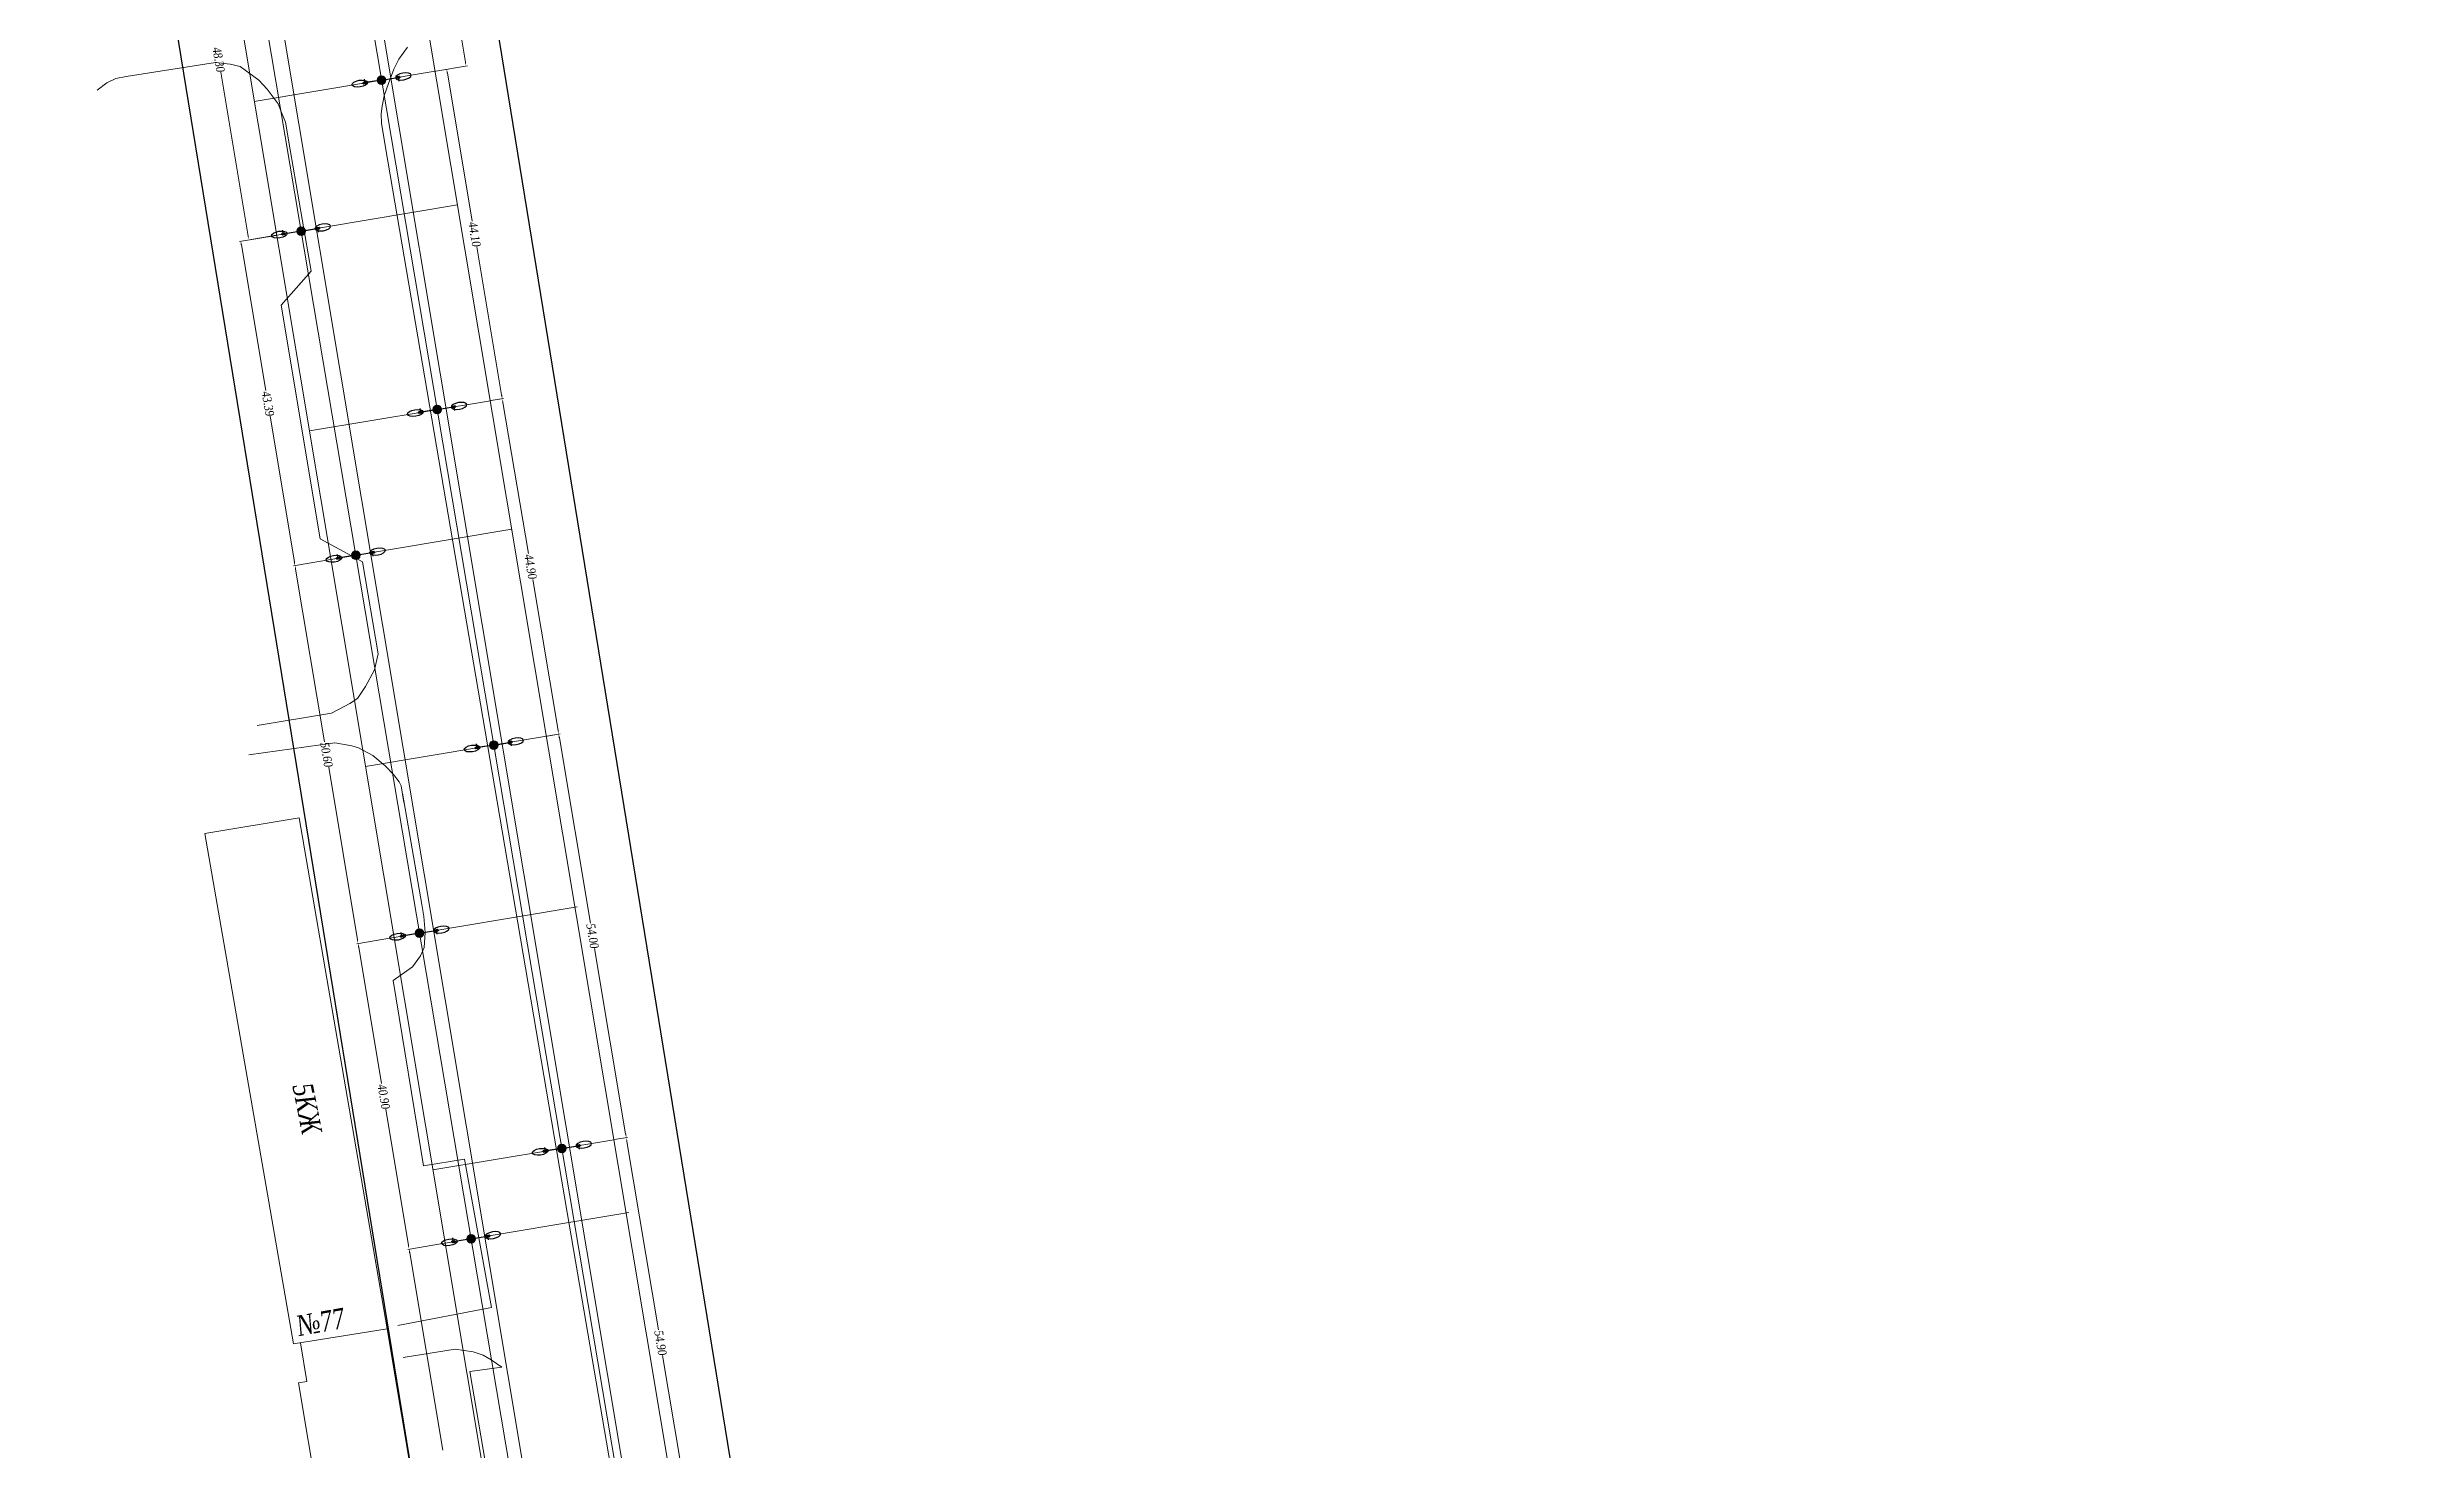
# Model space of a CAD drawing. Extents: x 2474 to 3317, y 1800 to 4862.
# Drawn here: x 2810.6 to 3123.2, y 3234.9 to 3420.2 of the extents above; entities that cross this region are included whole.
import ezdxf

# ---------------------------------------------------------------- set-up
doc = ezdxf.new("R2010")
doc.units = 0
doc.header["$MEASUREMENT"] = 0
for name, color, linetype in [('_МЕЖЕВОЙ_П-ЗУ_НОВЫЕ', 7, 'Continuous'), ('DLXLUM01', 2, 'Continuous'), ('DLXLUM02', 4, 'Continuous'), ('DLXLUMEX', 2, 'Continuous'), ('DLXSCENE', 7, 'Continuous')]:
    doc.layers.add(name, color=color, linetype=linetype)
doc.layers.add('ОСВЕЩЕНИЕ', color=7, linetype='Continuous', lineweight=15)
doc.layers.add('ситуация', color=7, linetype='Continuous', lineweight=15)
doc.styles.add('стиль2', font='times.ttf', dxfattribs={"width": 0.85, "oblique": 5, "height": 1.15})

# ---------------------------------------------------------------- blocks, each defined once
blk = doc.blocks.new('*U40')
for p, q in [((0.25, 0.13), (-0.28, 0.04)), ((-0.28, 0.04), (0.25, 0.13)), ((-0.25, 0.05), (-0.28, 0.04)), ((-0.28, 0.04), (-0.25, 0.05)), ((-0.28, 0.04), (-0.25, -0.13)), ((-0.25, -0.13), (-0.28, 0.04)), ((0.28, 0.13), (-0.25, 0.05)), ((-0.25, 0.05), (0.28, 0.13)), ((-0.25, 0.05), (-0.22, -0.12)), ((-0.22, -0.12), (-0.25, 0.05)), ((0.28, -0.04), (0.25, 0.13)), ((0.25, 0.13), (0.28, 0.13)), ((0.28, 0.13), (0.25, 0.13)), ((0.25, 0.13), (0.28, -0.04)), ((0.31, -0.04), (0.28, 0.13)), ((0.28, 0.13), (0.31, -0.04)), ((-0.25, -0.13), (0.28, -0.04)), ((0.28, -0.04), (-0.25, -0.13)), ((-0.25, -0.13), (-0.22, -0.12)), ((-0.22, -0.12), (-0.25, -0.13)), ((-0.22, -0.12), (0.31, -0.04)), ((0.31, -0.04), (-0.22, -0.12)), ((0.28, -0.04), (0.31, -0.04)), ((0.31, -0.04), (0.28, -0.04))]:
    blk.add_line(p, q)
at = {"color": 1}
blk.add_line((0.03, 0), (0.11, -0.49), dxfattribs=at)
at = {"layer": 'DLXLUMEX', "color": 7}
blk.add_text('1', height=0.1, dxfattribs=at).set_placement((0, 0))
blk = doc.blocks.new('*U41')
for p, q in [((0.12, 0.11), (-0.23, 0.05)), ((-0.23, 0.05), (0.12, 0.11)), ((-0.23, 0.05), (-0.2, -0.12)), ((-0.19, 0.05), (-0.23, 0.05)), ((-0.23, 0.05), (-0.19, 0.05)), ((-0.2, -0.12), (-0.23, 0.05)), ((0.16, 0.11), (-0.19, 0.05)), ((-0.19, 0.05), (0.16, 0.11)), ((-0.19, 0.05), (-0.16, -0.11)), ((-0.16, -0.11), (-0.19, 0.05)), ((0.16, 0.11), (0.12, 0.11)), ((0.12, 0.11), (0.16, 0.11)), ((0.15, -0.06), (0.12, 0.11)), ((0.12, 0.11), (0.15, -0.06)), ((0.19, -0.05), (0.16, 0.11)), ((0.16, 0.11), (0.19, -0.05)), ((-0.2, -0.12), (0.15, -0.06)), ((0.15, -0.06), (-0.2, -0.12)), ((-0.16, -0.11), (-0.2, -0.12)), ((-0.2, -0.12), (-0.16, -0.11)), ((-0.16, -0.11), (0.19, -0.05)), ((0.19, -0.05), (-0.16, -0.11)), ((0.15, -0.06), (0.19, -0.05)), ((0.19, -0.05), (0.15, -0.06))]:
    blk.add_line(p, q)
at = {"color": 1}
blk.add_line((-0.04, -0.01), (-0.12, 0.49), dxfattribs=at)
at = {"layer": 'DLXLUMEX', "color": 7}
blk.add_text('2', height=0.1, dxfattribs=at).set_placement((0, 0))
blk = doc.blocks.new('*U42')
for p, q in [((0.16, 0.11), (-0.19, 0.06)), ((-0.19, 0.06), (0.16, 0.11)), ((-0.19, 0.06), (-0.16, -0.11)), ((-0.15, 0.06), (-0.19, 0.06)), ((-0.16, -0.11), (-0.19, 0.06)), ((-0.19, 0.06), (-0.15, 0.06)), ((0.2, 0.12), (-0.15, 0.06)), ((-0.15, 0.06), (0.2, 0.12)), ((-0.15, 0.06), (-0.12, -0.11)), ((-0.12, -0.11), (-0.15, 0.06)), ((0.16, 0.11), (0.2, 0.12)), ((0.2, 0.12), (0.16, 0.11)), ((0.19, -0.06), (0.16, 0.11)), ((0.16, 0.11), (0.19, -0.06)), ((0.23, -0.05), (0.2, 0.12)), ((0.2, 0.12), (0.23, -0.05)), ((-0.16, -0.11), (0.19, -0.06)), ((0.19, -0.06), (-0.16, -0.11)), ((-0.16, -0.11), (-0.12, -0.11)), ((-0.12, -0.11), (-0.16, -0.11)), ((-0.12, -0.11), (0.23, -0.05)), ((0.23, -0.05), (-0.12, -0.11)), ((0.19, -0.06), (0.23, -0.05)), ((0.23, -0.05), (0.19, -0.06))]:
    blk.add_line(p, q)
at = {"color": 1}
blk.add_line((0.04, 0.01), (0.12, -0.49), dxfattribs=at)
at = {"layer": 'DLXLUMEX', "color": 7}
blk.add_text('2', height=0.1, dxfattribs=at).set_placement((0, 0))
blk = doc.blocks.new('*U43')
for p, q in [((0.22, 0.12), (-0.31, 0.03)), ((-0.31, 0.03), (0.22, 0.12)), ((-0.28, 0.04), (-0.31, 0.03)), ((-0.31, 0.03), (-0.28, 0.04)), ((-0.31, 0.03), (-0.28, -0.13)), ((-0.28, -0.13), (-0.31, 0.03)), ((0.25, 0.13), (-0.28, 0.04)), ((-0.28, 0.04), (0.25, 0.13)), ((-0.28, 0.04), (-0.25, -0.13)), ((-0.25, -0.13), (-0.28, 0.04)), ((0.25, 0.13), (0.22, 0.12)), ((0.22, 0.12), (0.25, 0.13)), ((0.25, -0.04), (0.22, 0.12)), ((0.22, 0.12), (0.25, -0.04)), ((0.28, -0.04), (0.25, 0.13)), ((0.25, 0.13), (0.28, -0.04)), ((-0.28, -0.13), (0.25, -0.04)), ((0.25, -0.04), (-0.28, -0.13)), ((-0.25, -0.13), (-0.28, -0.13)), ((-0.28, -0.13), (-0.25, -0.13)), ((-0.25, -0.13), (0.28, -0.04)), ((0.28, -0.04), (-0.25, -0.13)), ((0.25, -0.04), (0.28, -0.04)), ((0.28, -0.04), (0.25, -0.04))]:
    blk.add_line(p, q)
at = {"color": 1}
blk.add_line((-0.03, -0.01), (-0.11, 0.49), dxfattribs=at)
at = {"layer": 'DLXLUMEX', "color": 7}
blk.add_text('1', height=0.1, dxfattribs=at).set_placement((0, 0))
blk = doc.blocks.new('*U44')
for p, q in [((0.24, 0.12), (-0.27, 0.04)), ((-0.27, 0.04), (0.24, 0.12)), ((-0.23, 0.05), (-0.27, 0.04)), ((-0.27, 0.04), (-0.23, 0.05)), ((-0.27, 0.04), (-0.24, -0.12)), ((-0.24, -0.12), (-0.27, 0.04)), ((0.28, 0.13), (-0.23, 0.05)), ((-0.23, 0.05), (0.28, 0.13)), ((-0.23, 0.05), (-0.21, -0.12)), ((-0.21, -0.12), (-0.23, 0.05)), ((0.24, 0.12), (0.28, 0.13)), ((0.28, 0.13), (0.24, 0.12)), ((0.27, -0.04), (0.24, 0.12)), ((0.24, 0.12), (0.27, -0.04)), ((0.31, -0.04), (0.28, 0.13)), ((0.28, 0.13), (0.31, -0.04)), ((-0.24, -0.12), (0.27, -0.04)), ((0.27, -0.04), (-0.24, -0.12)), ((-0.24, -0.12), (-0.21, -0.12)), ((-0.21, -0.12), (-0.24, -0.12)), ((-0.21, -0.12), (0.31, -0.04)), ((0.31, -0.04), (-0.21, -0.12)), ((0.27, -0.04), (0.31, -0.04)), ((0.31, -0.04), (0.27, -0.04))]:
    blk.add_line(p, q)
at = {"color": 1}
blk.add_line((0.04, 0.01), (0.12, -0.49), dxfattribs=at)
at = {"layer": 'DLXLUMEX', "color": 7}
blk.add_text('1', height=0.1, dxfattribs=at).set_placement((0, 0))
blk = doc.blocks.new('*U46')
for p, q in [((0.12, 0.11), (-0.23, 0.05)), ((-0.23, 0.05), (0.12, 0.11)), ((-0.19, 0.05), (-0.23, 0.05)), ((-0.23, 0.05), (-0.2, -0.12)), ((-0.23, 0.05), (-0.19, 0.05)), ((-0.2, -0.12), (-0.23, 0.05)), ((0.16, 0.11), (-0.19, 0.05)), ((-0.19, 0.05), (0.16, 0.11)), ((-0.19, 0.05), (-0.16, -0.11)), ((-0.16, -0.11), (-0.19, 0.05)), ((0.16, 0.11), (0.12, 0.11)), ((0.12, 0.11), (0.16, 0.11)), ((0.15, -0.06), (0.12, 0.11)), ((0.12, 0.11), (0.15, -0.06)), ((0.19, -0.05), (0.16, 0.11)), ((0.16, 0.11), (0.19, -0.05)), ((-0.2, -0.12), (0.15, -0.06)), ((0.15, -0.06), (-0.2, -0.12)), ((-0.16, -0.11), (-0.2, -0.12)), ((-0.2, -0.12), (-0.16, -0.11)), ((-0.16, -0.11), (0.19, -0.05)), ((0.19, -0.05), (-0.16, -0.11)), ((0.15, -0.06), (0.19, -0.05)), ((0.19, -0.05), (0.15, -0.06))]:
    blk.add_line(p, q)
at = {"color": 1}
blk.add_line((-0.04, -0.01), (-0.12, 0.49), dxfattribs=at)
at = {"layer": 'DLXLUMEX', "color": 7}
blk.add_text('2', height=0.1, dxfattribs=at).set_placement((0, 0))
blk = doc.blocks.new('*U47')
for p, q in [((0.16, 0.11), (-0.19, 0.06)), ((-0.19, 0.06), (0.16, 0.11)), ((-0.19, 0.06), (-0.16, -0.11)), ((-0.15, 0.06), (-0.19, 0.06)), ((-0.16, -0.11), (-0.19, 0.06)), ((-0.19, 0.06), (-0.15, 0.06)), ((0.2, 0.12), (-0.15, 0.06)), ((-0.15, 0.06), (0.2, 0.12)), ((-0.15, 0.06), (-0.12, -0.11)), ((-0.12, -0.11), (-0.15, 0.06)), ((0.16, 0.11), (0.2, 0.12)), ((0.2, 0.12), (0.16, 0.11)), ((0.19, -0.06), (0.16, 0.11)), ((0.16, 0.11), (0.19, -0.06)), ((0.23, -0.05), (0.2, 0.12)), ((0.2, 0.12), (0.23, -0.05)), ((-0.16, -0.11), (0.19, -0.06)), ((0.19, -0.06), (-0.16, -0.11)), ((-0.16, -0.11), (-0.12, -0.11)), ((-0.12, -0.11), (-0.16, -0.11)), ((-0.12, -0.11), (0.23, -0.05)), ((0.23, -0.05), (-0.12, -0.11)), ((0.19, -0.06), (0.23, -0.05)), ((0.23, -0.05), (0.19, -0.06))]:
    blk.add_line(p, q)
at = {"color": 1}
blk.add_line((0.04, 0.01), (0.12, -0.49), dxfattribs=at)
at = {"layer": 'DLXLUMEX', "color": 7}
blk.add_text('2', height=0.1, dxfattribs=at).set_placement((0, 0))
blk = doc.blocks.new('*U48')
for p, q in [((0.2, 0.12), (-0.31, 0.03)), ((-0.31, 0.03), (0.2, 0.12)), ((-0.27, 0.04), (-0.31, 0.03)), ((-0.31, 0.03), (-0.27, 0.04)), ((-0.31, 0.03), (-0.28, -0.13)), ((-0.28, -0.13), (-0.31, 0.03)), ((0.24, 0.13), (-0.27, 0.04)), ((-0.27, 0.04), (0.24, 0.13)), ((-0.27, 0.04), (-0.24, -0.13)), ((-0.24, -0.13), (-0.27, 0.04)), ((0.24, 0.13), (0.2, 0.12)), ((0.2, 0.12), (0.24, 0.13)), ((0.23, -0.05), (0.2, 0.12)), ((0.2, 0.12), (0.23, -0.05)), ((0.27, -0.04), (0.24, 0.13)), ((0.24, 0.13), (0.27, -0.04)), ((-0.28, -0.13), (0.23, -0.05)), ((0.23, -0.05), (-0.28, -0.13)), ((-0.24, -0.13), (-0.28, -0.13)), ((-0.28, -0.13), (-0.24, -0.13)), ((-0.24, -0.13), (0.27, -0.04)), ((0.27, -0.04), (-0.24, -0.13)), ((0.23, -0.05), (0.27, -0.04)), ((0.27, -0.04), (0.23, -0.05))]:
    blk.add_line(p, q)
at = {"color": 1}
blk.add_line((-0.04, -0.01), (-0.12, 0.49), dxfattribs=at)
at = {"layer": 'DLXLUMEX', "color": 7}
blk.add_text('1', height=0.1, dxfattribs=at).set_placement((0, 0))
blk = doc.blocks.new('*U49')
for p, q in [((0.16, 0.11), (-0.19, 0.06)), ((-0.19, 0.06), (0.16, 0.11)), ((-0.19, 0.06), (-0.16, -0.11)), ((-0.15, 0.06), (-0.19, 0.06)), ((-0.16, -0.11), (-0.19, 0.06)), ((-0.19, 0.06), (-0.15, 0.06)), ((0.2, 0.12), (-0.15, 0.06)), ((-0.15, 0.06), (0.2, 0.12)), ((-0.15, 0.06), (-0.12, -0.11)), ((-0.12, -0.11), (-0.15, 0.06)), ((0.16, 0.11), (0.2, 0.12)), ((0.2, 0.12), (0.16, 0.11)), ((0.19, -0.06), (0.16, 0.11)), ((0.16, 0.11), (0.19, -0.06)), ((0.23, -0.05), (0.2, 0.12)), ((0.2, 0.12), (0.23, -0.05)), ((-0.16, -0.11), (0.19, -0.06)), ((0.19, -0.06), (-0.16, -0.11)), ((-0.16, -0.11), (-0.12, -0.11)), ((-0.12, -0.11), (-0.16, -0.11)), ((-0.12, -0.11), (0.23, -0.05)), ((0.23, -0.05), (-0.12, -0.11)), ((0.19, -0.06), (0.23, -0.05)), ((0.23, -0.05), (0.19, -0.06))]:
    blk.add_line(p, q)
at = {"color": 1}
blk.add_line((0.04, 0.01), (0.12, -0.49), dxfattribs=at)
at = {"layer": 'DLXLUMEX', "color": 7}
blk.add_text('2', height=0.1, dxfattribs=at).set_placement((0, 0))
blk = doc.blocks.new('*U50')
for p, q in [((0.2, 0.12), (-0.31, 0.03)), ((-0.31, 0.03), (0.2, 0.12)), ((-0.27, 0.04), (-0.31, 0.03)), ((-0.31, 0.03), (-0.27, 0.04)), ((-0.31, 0.03), (-0.28, -0.13)), ((-0.28, -0.13), (-0.31, 0.03)), ((0.24, 0.13), (-0.27, 0.04)), ((-0.27, 0.04), (0.24, 0.13)), ((-0.27, 0.04), (-0.24, -0.13)), ((-0.24, -0.13), (-0.27, 0.04)), ((0.24, 0.13), (0.2, 0.12)), ((0.2, 0.12), (0.24, 0.13)), ((0.23, -0.05), (0.2, 0.12)), ((0.2, 0.12), (0.23, -0.05)), ((0.27, -0.04), (0.24, 0.13)), ((0.24, 0.13), (0.27, -0.04)), ((-0.28, -0.13), (0.23, -0.05)), ((0.23, -0.05), (-0.28, -0.13)), ((-0.24, -0.13), (-0.28, -0.13)), ((-0.28, -0.13), (-0.24, -0.13)), ((-0.24, -0.13), (0.27, -0.04)), ((0.27, -0.04), (-0.24, -0.13)), ((0.23, -0.05), (0.27, -0.04)), ((0.27, -0.04), (0.23, -0.05))]:
    blk.add_line(p, q)
at = {"color": 1}
blk.add_line((-0.04, -0.01), (-0.12, 0.49), dxfattribs=at)
at = {"layer": 'DLXLUMEX', "color": 7}
blk.add_text('1', height=0.1, dxfattribs=at).set_placement((0, 0))
blk = doc.blocks.new('*U51')
for p, q in [((0.24, 0.12), (-0.27, 0.04)), ((-0.27, 0.04), (0.24, 0.12)), ((-0.23, 0.05), (-0.27, 0.04)), ((-0.27, 0.04), (-0.23, 0.05)), ((-0.27, 0.04), (-0.24, -0.12)), ((-0.24, -0.12), (-0.27, 0.04)), ((0.28, 0.13), (-0.23, 0.05)), ((-0.23, 0.05), (0.28, 0.13)), ((-0.23, 0.05), (-0.21, -0.12)), ((-0.21, -0.12), (-0.23, 0.05)), ((0.24, 0.12), (0.28, 0.13)), ((0.28, 0.13), (0.24, 0.12)), ((0.27, -0.04), (0.24, 0.12)), ((0.24, 0.12), (0.27, -0.04)), ((0.31, -0.04), (0.28, 0.13)), ((0.28, 0.13), (0.31, -0.04)), ((-0.24, -0.12), (0.27, -0.04)), ((0.27, -0.04), (-0.24, -0.12)), ((-0.24, -0.12), (-0.21, -0.12)), ((-0.21, -0.12), (-0.24, -0.12)), ((-0.21, -0.12), (0.31, -0.04)), ((0.31, -0.04), (-0.21, -0.12)), ((0.27, -0.04), (0.31, -0.04)), ((0.31, -0.04), (0.27, -0.04))]:
    blk.add_line(p, q)
at = {"color": 1}
blk.add_line((0.04, 0.01), (0.12, -0.49), dxfattribs=at)
at = {"layer": 'DLXLUMEX', "color": 7}
blk.add_text('1', height=0.1, dxfattribs=at).set_placement((0, 0))
blk = doc.blocks.new('*U52')
for p, q in [((0.12, 0.11), (-0.23, 0.05)), ((-0.23, 0.05), (0.12, 0.11)), ((-0.23, 0.05), (-0.2, -0.12)), ((-0.19, 0.05), (-0.23, 0.05)), ((-0.23, 0.05), (-0.19, 0.05)), ((-0.2, -0.12), (-0.23, 0.05)), ((0.16, 0.11), (-0.19, 0.05)), ((-0.19, 0.05), (0.16, 0.11)), ((-0.19, 0.05), (-0.16, -0.11)), ((-0.16, -0.11), (-0.19, 0.05)), ((0.16, 0.11), (0.12, 0.11)), ((0.12, 0.11), (0.16, 0.11)), ((0.15, -0.06), (0.12, 0.11)), ((0.12, 0.11), (0.15, -0.06)), ((0.19, -0.05), (0.16, 0.11)), ((0.16, 0.11), (0.19, -0.05)), ((-0.2, -0.12), (0.15, -0.06)), ((0.15, -0.06), (-0.2, -0.12)), ((-0.16, -0.11), (-0.2, -0.12)), ((-0.2, -0.12), (-0.16, -0.11)), ((-0.16, -0.11), (0.19, -0.05)), ((0.19, -0.05), (-0.16, -0.11)), ((0.15, -0.06), (0.19, -0.05)), ((0.19, -0.05), (0.15, -0.06))]:
    blk.add_line(p, q)
at = {"color": 1}
blk.add_line((-0.04, -0.01), (-0.12, 0.49), dxfattribs=at)
at = {"layer": 'DLXLUMEX', "color": 7}
blk.add_text('2', height=0.1, dxfattribs=at).set_placement((0, 0))
blk = doc.blocks.new('*U53')
for p, q in [((0.24, 0.12), (-0.27, 0.04)), ((-0.27, 0.04), (0.24, 0.12)), ((-0.23, 0.05), (-0.27, 0.04)), ((-0.27, 0.04), (-0.23, 0.05)), ((-0.27, 0.04), (-0.24, -0.12)), ((-0.24, -0.12), (-0.27, 0.04)), ((0.28, 0.13), (-0.23, 0.05)), ((-0.23, 0.05), (0.28, 0.13)), ((-0.23, 0.05), (-0.21, -0.12)), ((-0.21, -0.12), (-0.23, 0.05)), ((0.24, 0.12), (0.28, 0.13)), ((0.28, 0.13), (0.24, 0.12)), ((0.27, -0.04), (0.24, 0.12)), ((0.24, 0.12), (0.27, -0.04)), ((0.31, -0.04), (0.28, 0.13)), ((0.28, 0.13), (0.31, -0.04)), ((-0.24, -0.12), (0.27, -0.04)), ((0.27, -0.04), (-0.24, -0.12)), ((-0.24, -0.12), (-0.21, -0.12)), ((-0.21, -0.12), (-0.24, -0.12)), ((-0.21, -0.12), (0.31, -0.04)), ((0.31, -0.04), (-0.21, -0.12)), ((0.27, -0.04), (0.31, -0.04)), ((0.31, -0.04), (0.27, -0.04))]:
    blk.add_line(p, q)
at = {"color": 1}
blk.add_line((0.04, 0.01), (0.12, -0.49), dxfattribs=at)
at = {"layer": 'DLXLUMEX', "color": 7}
blk.add_text('1', height=0.1, dxfattribs=at).set_placement((0, 0))
blk = doc.blocks.new('*U54')
for p, q in [((0.12, 0.11), (-0.23, 0.05)), ((-0.23, 0.05), (0.12, 0.11)), ((-0.23, 0.05), (-0.2, -0.12)), ((-0.19, 0.05), (-0.23, 0.05)), ((-0.23, 0.05), (-0.19, 0.05)), ((-0.2, -0.12), (-0.23, 0.05)), ((0.16, 0.11), (-0.19, 0.05)), ((-0.19, 0.05), (0.16, 0.11)), ((-0.19, 0.05), (-0.16, -0.11)), ((-0.16, -0.11), (-0.19, 0.05)), ((0.16, 0.11), (0.12, 0.11)), ((0.12, 0.11), (0.16, 0.11)), ((0.15, -0.06), (0.12, 0.11)), ((0.12, 0.11), (0.15, -0.06)), ((0.19, -0.05), (0.16, 0.11)), ((0.16, 0.11), (0.19, -0.05)), ((-0.2, -0.12), (0.15, -0.06)), ((0.15, -0.06), (-0.2, -0.12)), ((-0.16, -0.11), (-0.2, -0.12)), ((-0.2, -0.12), (-0.16, -0.11)), ((-0.16, -0.11), (0.19, -0.05)), ((0.19, -0.05), (-0.16, -0.11)), ((0.15, -0.06), (0.19, -0.05)), ((0.19, -0.05), (0.15, -0.06))]:
    blk.add_line(p, q)
at = {"color": 1}
blk.add_line((-0.04, -0.01), (-0.12, 0.49), dxfattribs=at)
at = {"layer": 'DLXLUMEX', "color": 7}
blk.add_text('2', height=0.1, dxfattribs=at).set_placement((0, 0))
blk = doc.blocks.new('*U55')
for p, q in [((0.16, 0.11), (-0.19, 0.06)), ((-0.19, 0.06), (0.16, 0.11)), ((-0.19, 0.06), (-0.16, -0.11)), ((-0.15, 0.06), (-0.19, 0.06)), ((-0.16, -0.11), (-0.19, 0.06)), ((-0.19, 0.06), (-0.15, 0.06)), ((0.2, 0.12), (-0.15, 0.06)), ((-0.15, 0.06), (0.2, 0.12)), ((-0.15, 0.06), (-0.12, -0.11)), ((-0.12, -0.11), (-0.15, 0.06)), ((0.16, 0.11), (0.2, 0.12)), ((0.2, 0.12), (0.16, 0.11)), ((0.19, -0.06), (0.16, 0.11)), ((0.16, 0.11), (0.19, -0.06)), ((0.23, -0.05), (0.2, 0.12)), ((0.2, 0.12), (0.23, -0.05)), ((-0.16, -0.11), (0.19, -0.06)), ((0.19, -0.06), (-0.16, -0.11)), ((-0.16, -0.11), (-0.12, -0.11)), ((-0.12, -0.11), (-0.16, -0.11)), ((-0.12, -0.11), (0.23, -0.05)), ((0.23, -0.05), (-0.12, -0.11)), ((0.19, -0.06), (0.23, -0.05)), ((0.23, -0.05), (0.19, -0.06))]:
    blk.add_line(p, q)
at = {"color": 1}
blk.add_line((0.04, 0.01), (0.12, -0.49), dxfattribs=at)
at = {"layer": 'DLXLUMEX', "color": 7}
blk.add_text('2', height=0.1, dxfattribs=at).set_placement((0, 0))
blk = doc.blocks.new('*U57')
for p, q in [((0.24, 0.13), (-0.3, 0.03)), ((-0.3, 0.03), (0.24, 0.13)), ((-0.28, 0.04), (-0.3, 0.03)), ((-0.3, 0.03), (-0.28, 0.04)), ((-0.3, 0.03), (-0.27, -0.13)), ((-0.27, -0.13), (-0.3, 0.03)), ((0.25, 0.13), (-0.28, 0.04)), ((-0.28, 0.04), (0.25, 0.13)), ((-0.28, 0.04), (-0.25, -0.13)), ((-0.25, -0.13), (-0.28, 0.04)), ((0.25, 0.13), (0.24, 0.13)), ((0.24, 0.13), (0.25, 0.13)), ((0.26, -0.04), (0.24, 0.13)), ((0.24, 0.13), (0.26, -0.04)), ((0.28, -0.04), (0.25, 0.13)), ((0.25, 0.13), (0.28, -0.04)), ((-0.27, -0.13), (0.26, -0.04)), ((0.26, -0.04), (-0.27, -0.13)), ((-0.25, -0.13), (-0.27, -0.13)), ((-0.27, -0.13), (-0.25, -0.13)), ((-0.25, -0.13), (0.28, -0.04)), ((0.28, -0.04), (-0.25, -0.13)), ((0.26, -0.04), (0.28, -0.04)), ((0.28, -0.04), (0.26, -0.04))]:
    blk.add_line(p, q)
at = {"color": 1}
blk.add_line((-0.02, 0), (-0.1, 0.49), dxfattribs=at)
at = {"layer": 'DLXLUMEX', "color": 7}
blk.add_text('1', height=0.1, dxfattribs=at).set_placement((0, 0))
blk = doc.blocks.new('*U218')
for p, q in [((2815.85, 3494.78), (2900.78, 2973.1)), ((2956.76, 2889.13), (2859.28, 3488.5))]:
    blk.add_line(p, q)

msp = doc.modelspace()

# ---------------------------------------------------------------- hatches: boundary and pattern name
at = {"layer": 'ОСВЕЩЕНИЕ', "linetype": 'Continuous', "lineweight": 18}
h = msp.add_hatch(color=7, dxfattribs=at)
edge = h.paths.add_edge_path()
edge.add_arc((2854.67, 3415.83), 0.572, 0, 360)
h = msp.add_hatch(color=7, dxfattribs=at)
edge = h.paths.add_edge_path()
edge.add_arc((2844.05, 3395.9), 0.572, 0, 360)
h = msp.add_hatch(color=7, dxfattribs=at)
edge = h.paths.add_edge_path()
edge.add_arc((2862.01, 3372.34), 0.572, 0, 360)
h = msp.add_hatch(color=7, dxfattribs=at)
edge = h.paths.add_edge_path()
edge.add_arc((2851.27, 3353.1), 0.572, 0, 360)
h = msp.add_hatch(color=7, dxfattribs=at)
edge = h.paths.add_edge_path()
edge.add_arc((2869.48, 3328.06), 0.572, 0, 360)
h = msp.add_hatch(color=7, dxfattribs=at)
edge = h.paths.add_edge_path()
edge.add_arc((2859.68, 3303.21), 0.572, 0, 360)
h = msp.add_hatch(color=7, dxfattribs=at)
edge = h.paths.add_edge_path()
edge.add_arc((2878.46, 3274.81), 0.572, 0, 360)
h = msp.add_hatch(color=7, dxfattribs=at)
edge = h.paths.add_edge_path()
edge.add_arc((2866.49, 3262.88), 0.572, 0, 360)

# ---------------------------------------------------------------- linework, layer by layer
at = {"layer": '_МЕЖЕВОЙ_П-ЗУ_НОВЫЕ', "color": 7, "lineweight": 18}
for p, q in [((2831.35, 3316.38), (2843.79, 3318.45)), ((2843.79, 3318.45), (2855.39, 3250.98)), ((2843.04, 3249.01), (2831.35, 3316.38)), ((2855.39, 3250.98), (2843.04, 3249.01)), ((2843.97, 3249.16), (2844.83, 3244.03)), ((2867.58, 3178.64), (2855.39, 3250.98)), ((2844.83, 3244.03), (2843.72, 3243.88)), ((2843.72, 3243.88), (2855, 3176.5))]:
    msp.add_line(p, q, dxfattribs=at)
at = {"layer": 'ОСВЕЩЕНИЕ', "color": 1, "linetype": 'Continuous'}
for p, q in [((2909.49, 3090.9), (2759.83, 3978.08)), ((2893.6, 3102.14), (2746.22, 3975.81))]:
    msp.add_line(p, q, dxfattribs=at)
at = {"layer": 'ОСВЕЩЕНИЕ', "color": 7, "linetype": 'Continuous', "lineweight": 18}
for centre in [(2854.67, 3415.83), (2854.67, 3415.83), (2844.05, 3395.9), (2844.05, 3395.9), (2862.01, 3372.34), (2862.01, 3372.34), (2851.27, 3353.1), (2851.27, 3353.1), (2869.48, 3328.06), (2869.48, 3328.06), (2859.68, 3303.21), (2859.68, 3303.21), (2878.46, 3274.81), (2878.46, 3274.81), (2866.49, 3262.88), (2866.49, 3262.88)]:
    msp.add_circle(centre, 0.572, dxfattribs=at)
at = {"layer": 'ситуация', "color": 4}
for p, q in [((3098.64, 1851.95), (2595.93, 4861.51)), ((3098.64, 1851.95), (2595.93, 4861.51)), ((3104.02, 1851.95), (2601.35, 4861.27)), ((3115.86, 1859.76), (2614.6, 4860.67)), ((3115.86, 1859.76), (2614.6, 4860.67)), ((3123.17, 1851.95), (2620.65, 4860.4)), ((3123.17, 1851.95), (2620.65, 4860.4)), ((2837.88, 3413.02), (2861.75, 3417)), ((2840.83, 3395.36), (2864.7, 3399.35)), ((2845.15, 3369.52), (2869.02, 3373.51)), ((2847.98, 3352.56), (2871.85, 3356.54)), ((2852.54, 3325.23), (2876.41, 3329.22)), ((2856.32, 3302.65), (2880.48, 3306.68)), ((2861.44, 3271.97), (2885.31, 3275.96)), ((2863.06, 3262.31), (2887.3, 3266.36))]:
    msp.add_line(p, q, dxfattribs=at)
at = {"layer": 'ситуация'}
for p, q in [((2865.74, 3418.18), (2862.18, 3439.46)), ((2837.07, 3395.24), (2833.45, 3416.86)), ((2861.81, 3417.01), (2866.01, 3417.72)), ((2861.81, 3417.01), (2863.45, 3417.29)), ((2863.35, 3416.77), (2866.64, 3397.22)), ((2840.77, 3395.34), (2835.91, 3394.53)), ((2840.77, 3395.35), (2836.97, 3394.72)), ((2836.17, 3394.07), (2839.38, 3374.86)), ((2870.51, 3374.27), (2867.22, 3393.81)), ((2869.08, 3373.52), (2870.77, 3373.8)), ((2869.14, 3373.53), (2870.77, 3373.8)), ((2870.68, 3373.28), (2874.04, 3353.34)), ((2843.16, 3352.26), (2839.95, 3371.46)), ((2847.92, 3352.54), (2843.06, 3351.73)), ((2847.92, 3352.54), (2843.06, 3351.73)), ((2843.32, 3351.27), (2847.13, 3328.49)), ((2877.97, 3329.99), (2874.61, 3349.93)), ((2876.48, 3329.23), (2878.23, 3329.52)), ((2876.54, 3329.24), (2878.23, 3329.53)), ((2878.14, 3329), (2882.22, 3304.55)), ((2851.49, 3302.35), (2847.69, 3325.13)), ((2856.26, 3302.64), (2851.4, 3301.83)), ((2856.26, 3302.64), (2851.4, 3301.83)), ((2851.66, 3301.36), (2854.66, 3283.39)), ((2886.87, 3276.73), (2882.78, 3301.18)), ((2858.23, 3262.01), (2855.23, 3279.98)), ((2885.37, 3275.97), (2887.13, 3276.26)), ((2885.37, 3275.97), (2887.13, 3276.26)), ((2887.03, 3275.74), (2891.19, 3250.84)), ((2862.99, 3262.3), (2858.14, 3261.48)), ((2862.99, 3262.3), (2858.14, 3261.48)), ((2858.4, 3261.02), (2862.74, 3234.99)), ((2895.91, 3222.58), (2891.75, 3247.48))]:
    msp.add_line(p, q, dxfattribs=at)
at = {"layer": 'ситуация', "linetype": 'Continuous', "lineweight": 18}
for p, q in [((2858.08, 3420.19), (2856.93, 3418.59)), ((2820.96, 3416.3), (2832.75, 3418.15)), ((2832.75, 3418.15), (2834.7, 3417.95)), ((2834.7, 3417.95), (2836, 3417.61)), ((2836, 3417.61), (2838.49, 3415.84)), ((2856.3, 3417.26), (2855.57, 3415.39)), ((2856.93, 3418.59), (2856.3, 3417.26)), ((2817.16, 3414.51), (2818.41, 3415.48)), ((2818.41, 3415.48), (2819.6, 3416.03)), ((2819.6, 3416.03), (2820.96, 3416.3)), ((2838.49, 3415.84), (2839.58, 3414.63)), ((2839.58, 3414.63), (2841.01, 3412.69)), ((2855.03, 3413.77), (2854.76, 3412.41)), ((2855.57, 3415.39), (2855.03, 3413.77)), ((2841.01, 3412.69), (2841.48, 3411.55)), ((2841.48, 3411.55), (2842.01, 3410.28)), ((2854.76, 3412.41), (2854.63, 3411.4)), ((2854.63, 3411.4), (2854.68, 3410.15)), ((2842.01, 3410.28), (2842.61, 3406.63)), ((2854.68, 3410.15), (2855.18, 3406.94)), ((2842.61, 3406.63), (2845.37, 3390.6)), ((2855.18, 3406.94), (2869.58, 3322.66)), ((2845.37, 3390.6), (2841.44, 3386.1)), ((2841.44, 3386.1), (2846.57, 3355.26)), ((2846.57, 3355.26), (2852.17, 3352.24)), ((2852.17, 3352.24), (2854.22, 3340.09)), ((2854.22, 3340.09), (2853.75, 3337.97)), ((2852.57, 3335.77), (2851.49, 3334.19)), ((2853.75, 3337.97), (2852.57, 3335.77)), ((2848.99, 3332.75), (2848.07, 3332.28)), ((2850.46, 3333.52), (2848.99, 3332.75)), ((2851.49, 3334.19), (2850.46, 3333.52)), ((2848.07, 3332.28), (2838.27, 3330.65)), ((2837.14, 3326.78), (2848.51, 3328.37)), ((2848.51, 3328.37), (2850.75, 3327.95)), ((2850.75, 3327.95), (2851.61, 3327.67)), ((2851.61, 3327.67), (2853.52, 3326.66)), ((2853.52, 3326.66), (2855.15, 3325.29)), ((2855.15, 3325.29), (2856.26, 3324.15)), ((2856.26, 3324.15), (2856.99, 3323.19)), ((2856.99, 3323.19), (2857.27, 3322.67)), ((2857.27, 3322.67), (2857.6, 3320.49)), ((2857.41, 3321.72), (2860, 3307)), ((2879.17, 3266.35), (2869.58, 3322.66)), ((2860, 3307), (2860.25, 3305.41)), ((2860.25, 3305.41), (2860.41, 3303.33)), ((2860.27, 3301.31), (2859.82, 3300.24)), ((2860.41, 3303.33), (2860.27, 3301.31)), ((2858.77, 3298.8), (2856.18, 3296.99)), ((2859.82, 3300.24), (2858.77, 3298.8)), ((2856.18, 3296.99), (2860.18, 3272.49)), ((2860.18, 3272.49), (2865.61, 3273.39)), ((2865.61, 3273.39), (2869.16, 3253.83)), ((2885.18, 3231.15), (2879.17, 3266.35)), ((2869.16, 3253.83), (2856.82, 3251.43)), ((2857.5, 3247.22), (2864.39, 3248.3)), ((2864.39, 3248.3), (2866.74, 3247.96)), ((2866.74, 3247.96), (2868.06, 3247.51)), ((2870.54, 3245.92), (2866.33, 3245.34)), ((2866.33, 3245.34), (2870.2, 3222.66)), ((2868.06, 3247.51), (2869.15, 3246.89)), ((2869.15, 3246.89), (2870.54, 3245.92))]:
    msp.add_line(p, q, dxfattribs=at)
at = {"layer": 'ситуация', "color": 0, "lineweight": 25}
for p, q in [((2854.67, 3415.83), (2852.82, 3415.54)), ((2854.67, 3415.83), (2856.52, 3416.14)), ((2844.05, 3395.9), (2842.2, 3395.6)), ((2844.05, 3395.9), (2845.9, 3396.21)), ((2862.01, 3372.34), (2860.16, 3372.04)), ((2862.01, 3372.34), (2863.86, 3372.65)), ((2851.27, 3353.1), (2849.42, 3352.81)), ((2851.27, 3353.1), (2853.12, 3353.41)), ((2869.48, 3328.06), (2867.63, 3327.77)), ((2869.48, 3328.06), (2871.33, 3328.37)), ((2859.68, 3303.21), (2857.83, 3302.91)), ((2859.68, 3303.21), (2861.53, 3303.52)), ((2878.46, 3274.81), (2876.61, 3274.52)), ((2878.46, 3274.81), (2880.31, 3275.12)), ((2866.49, 3262.88), (2864.64, 3262.58)), ((2866.49, 3262.88), (2868.34, 3263.19))]:
    msp.add_line(p, q, dxfattribs=at)
at = {"layer": 'ситуация', "color": 0, "lineweight": 25, "extrusion": (0, 0, -1)}
for centre in [(2857.55, 3416.31), (2846.92, 3396.38), (2864.89, 3372.82), (2854.14, 3353.59), (2872.36, 3328.54), (2862.56, 3303.69), (2881.34, 3275.3), (2869.36, 3263.36)]:
    msp.add_ellipse(centre, major_axis=(1.03, 0.18), ratio=0.418921, dxfattribs=at)
at = {"layer": 'ситуация', "color": 0, "lineweight": 25}
for centre in [(2851.79, 3415.37), (2841.17, 3395.44), (2859.13, 3371.88), (2848.39, 3352.64), (2866.6, 3327.6), (2856.8, 3302.75), (2875.58, 3274.36), (2863.61, 3262.42)]:
    msp.add_ellipse(centre, major_axis=(-1.03, -0.16), ratio=0.418921, dxfattribs=at)
at = {"layer": 'ситуация'}
for points in [[(2863.43, 3416.78), (2863.27, 3416.75), (2863.27, 3417.26)], [(2865.83, 3418.19), (2865.66, 3418.17), (2865.83, 3417.69)], [(2837.15, 3395.25), (2836.98, 3395.23), (2837.15, 3394.75)], [(2836.25, 3394.08), (2836.09, 3394.05), (2836.09, 3394.56)], [(2870.59, 3374.28), (2870.43, 3374.25), (2870.59, 3373.77)], [(2870.76, 3373.29), (2870.6, 3373.27), (2870.59, 3373.77)], [(2843.24, 3352.27), (2843.07, 3352.24), (2843.24, 3351.76)], [(2843.4, 3351.28), (2843.24, 3351.26), (2843.24, 3351.76)], [(2878.05, 3330), (2877.89, 3329.98), (2878.05, 3329.5)], [(2878.22, 3329.02), (2878.05, 3328.99), (2878.05, 3329.49)], [(2851.57, 3302.36), (2851.41, 3302.33), (2851.57, 3301.85)], [(2851.74, 3301.38), (2851.58, 3301.35), (2851.57, 3301.85)], [(2886.95, 3276.74), (2886.79, 3276.71), (2886.95, 3276.23)], [(2887.12, 3275.75), (2886.95, 3275.73), (2886.95, 3276.23)], [(2858.31, 3262.02), (2858.15, 3261.99), (2858.31, 3261.51)], [(2858.48, 3261.03), (2858.31, 3261.01), (2858.31, 3261.51)]]:
    msp.add_solid(points, dxfattribs=at)

# ---------------------------------------------------------------- block references
at = {"layer": 'DLXLUM01'}
for name, p in [('*U57', (2852.53, 3415.48)), ('*U53', (2846.19, 3396.26)), ('*U50', (2859.86, 3371.98)), ('*U51', (2853.41, 3353.47)), ('*U48', (2867.33, 3327.71)), ('*U44', (2861.83, 3303.57)), ('*U43', (2876.32, 3274.46)), ('*U40', (2868.63, 3263.24))]:
    msp.add_blockref(name, p, dxfattribs=at)
at = {"layer": 'DLXLUM02'}
for name, p in [('*U55', (2856.83, 3416.19)), ('*U54', (2841.75, 3395.52)), ('*U49', (2864.17, 3372.7)), ('*U52', (2848.97, 3352.73)), ('*U47', (2871.64, 3328.43)), ('*U46', (2857.39, 3302.83)), ('*U42', (2880.62, 3275.18)), ('*U41', (2864.19, 3262.5))]:
    msp.add_blockref(name, p, dxfattribs=at)
at = {"layer": 'DLXSCENE'}
msp.add_blockref('*U218', (0, 0), dxfattribs=at)

# ---------------------------------------------------------------- texts
at = {"layer": 'ситуация', "style": 'стиль2', "oblique": 5, "width": 0.85}
for s, rotation, p in [('48.30', 279.483, (2832.34, 3420.11)), ('44.10', 279.5642, (2866.1, 3397.06)), ('43.39', 279.483, (2838.84, 3374.7)), ('44.90', 279.5627, (2873.49, 3353.18)), ('50.60', 279.483, (2846.57, 3328.37)), ('54.00', 279.483, (2881.67, 3304.43)), ('40.90', 279.483, (2854.12, 3283.23)), ('54.90', 279.483, (2890.64, 3250.72))]:
    msp.add_text(s, height=1.15, rotation=rotation, dxfattribs=at).set_placement(p)
at = {"layer": 'ситуация', "color": 7, "lineweight": 18, "style": 'стиль2', "oblique": 5, "width": 0.8}
for s, rotation, p in [('5КЖ', 281.2193, (2842.87, 3283.21)), ('№77', 10, (2843.63, 3250))]:
    msp.add_text(s, height=2.7, rotation=rotation, dxfattribs=at).set_placement(p)

doc.saveas('drawing.dxf')
